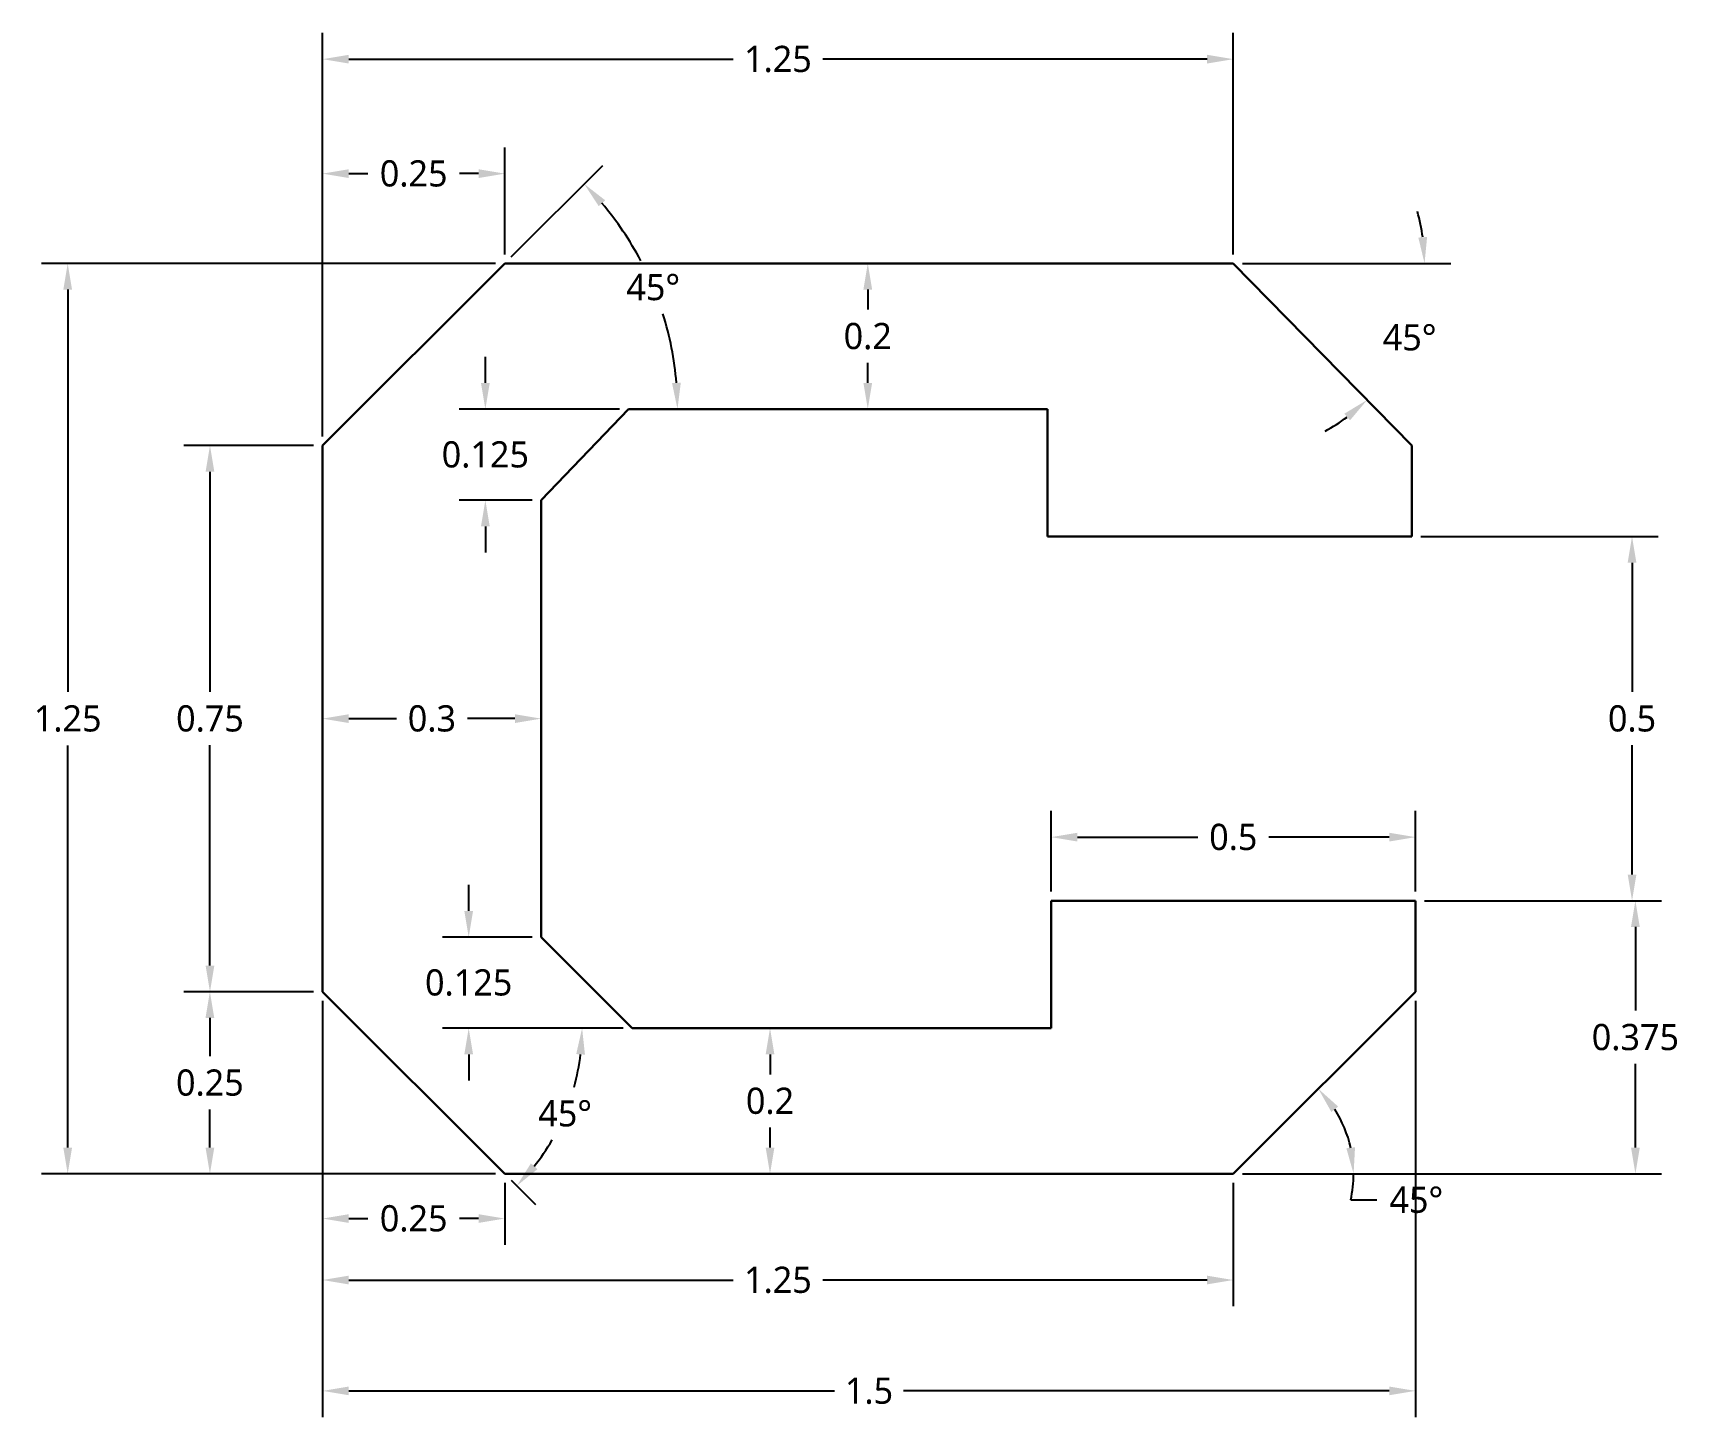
# Model space of a CAD drawing. Header units: inches. Extents: x 6.1 to 8.36, y 4.95 to 6.85.
import ezdxf

# ---------------------------------------------------------------- set-up
doc = ezdxf.new("R2010")
doc.units = ezdxf.units.IN
doc.header["$MEASUREMENT"] = 0
doc.styles.get("Standard").update_dxf_attribs({"font": '@Microsoft YaHei.ttf'})
doc.dimstyles.get("Standard").update_dxf_attribs({"dimscale": 0.2, "dimtxt": 0.18, "dimasz": 0.18, "dimexe": 0.18, "dimexo": 0.0625, "dimgap": 0.09, "dimtad": 0, "dimtih": 1, "dimtoh": 1, "dimdec": 3, "dimzin": 9, "dimdsep": 46, "dimtxsty": 'Standard', "dimcen": 0.09, "dimadec": 0, "dimazin": 2, "dimtfac": 1, "dimtdec": 3, "dimtofl": 0, "dimtmove": 0, "dimatfit": 3, "dimfxl": 1, "dimtolj": 1, "dimtzin": 0, "dimarcsym": 0})

# ---------------------------------------------------------------- blocks, each defined once
blk = doc.blocks.new('*D1')
at = {"color": 0, "lineweight": -2, "transparency": 16777216}
for p, q in [((6.4825, 6.2806), (6.3044, 6.2806)), ((6.3404, 6.2446), (6.3404, 5.9422)), ((6.3404, 5.5666), (6.3404, 5.869)), ((6.4825, 5.5306), (6.3044, 5.5306))]:
    blk.add_line(p, q, dxfattribs=at)
at = {"color": 0, "transparency": 16777216}
for points in [[(6.3344, 6.2446), (6.3464, 6.2446), (6.3404, 6.2806)], [(6.3344, 5.5666), (6.3464, 5.5666), (6.3404, 5.5306)]]:
    blk.add_solid(points, dxfattribs=at)
at = {"layer": 'Defpoints', "color": 0, "transparency": 16777216}
for p in [(6.495, 6.2806), (6.3404, 5.5306), (6.495, 5.5306)]:
    blk.add_point(p, dxfattribs=at)
at = {"color": 0, "transparency": 16777216, "insert": (6.3404, 5.9056), "char_height": 0.036, "attachment_point": 5}
blk.add_mtext('\\A1;0.75', dxfattribs=at)
blk = doc.blocks.new('*D2')
at = {"color": 0, "lineweight": -2, "transparency": 16777216}
for p, q in [((6.7325, 6.5306), (6.1091, 6.5306)), ((6.1451, 6.4946), (6.1451, 5.9423)), ((6.1451, 5.3166), (6.1451, 5.8689)), ((6.7325, 5.2806), (6.1091, 5.2806))]:
    blk.add_line(p, q, dxfattribs=at)
at = {"color": 0, "transparency": 16777216}
for points in [[(6.1391, 6.4946), (6.1511, 6.4946), (6.1451, 6.5306)], [(6.1391, 5.3166), (6.1511, 5.3166), (6.1451, 5.2806)]]:
    blk.add_solid(points, dxfattribs=at)
at = {"layer": 'Defpoints', "color": 0, "transparency": 16777216}
for p in [(6.745, 6.5306), (6.1451, 5.2806), (6.745, 5.2806)]:
    blk.add_point(p, dxfattribs=at)
at = {"color": 0, "transparency": 16777216, "insert": (6.1451, 5.9056), "char_height": 0.036, "attachment_point": 5}
blk.add_mtext('\\A1;1.25', dxfattribs=at)
blk = doc.blocks.new('*D3')
at = {"color": 0, "lineweight": -2, "transparency": 16777216}
for p, q in [((6.4825, 5.5306), (6.3043, 5.5306)), ((6.3403, 5.4946), (6.3403, 5.4422)), ((6.3403, 5.3166), (6.3403, 5.369)), ((6.7325, 5.2806), (6.3043, 5.2806))]:
    blk.add_line(p, q, dxfattribs=at)
at = {"color": 0, "transparency": 16777216}
for points in [[(6.3343, 5.4946), (6.3463, 5.4946), (6.3403, 5.5306)], [(6.3343, 5.3166), (6.3463, 5.3166), (6.3403, 5.2806)]]:
    blk.add_solid(points, dxfattribs=at)
at = {"layer": 'Defpoints', "color": 0, "transparency": 16777216}
for p in [(6.495, 5.5306), (6.3403, 5.2806), (6.745, 5.2806)]:
    blk.add_point(p, dxfattribs=at)
at = {"color": 0, "transparency": 16777216, "insert": (6.3403, 5.4056), "char_height": 0.036, "attachment_point": 5}
blk.add_mtext('\\A1;0.25', dxfattribs=at)
blk = doc.blocks.new('*D4')
at = {"color": 0, "lineweight": -2, "transparency": 16777216}
for p, q in [((6.495, 6.2931), (6.495, 6.6899)), ((6.745, 6.5431), (6.745, 6.6899)), ((6.531, 6.6539), (6.5571, 6.6539)), ((6.709, 6.6539), (6.6828, 6.6539))]:
    blk.add_line(p, q, dxfattribs=at)
at = {"color": 0, "transparency": 16777216}
for points in [[(6.531, 6.6599), (6.531, 6.6479), (6.495, 6.6539)], [(6.709, 6.6599), (6.709, 6.6479), (6.745, 6.6539)]]:
    blk.add_solid(points, dxfattribs=at)
at = {"layer": 'Defpoints', "color": 0, "transparency": 16777216}
for p in [(6.745, 6.6539), (6.745, 6.5306), (6.495, 6.2806)]:
    blk.add_point(p, dxfattribs=at)
at = {"color": 0, "transparency": 16777216, "insert": (6.62, 6.6539), "char_height": 0.036, "attachment_point": 5}
blk.add_mtext('\\A1;0.25', dxfattribs=at)
blk = doc.blocks.new('*D5')
at = {"color": 0, "lineweight": -2, "transparency": 16777216}
for p, q in [((6.495, 6.2931), (6.495, 6.8471)), ((7.745, 6.5431), (7.745, 6.8471)), ((6.531, 6.8111), (7.0586, 6.8111)), ((7.709, 6.8111), (7.1814, 6.8111))]:
    blk.add_line(p, q, dxfattribs=at)
at = {"color": 0, "transparency": 16777216}
for points in [[(6.531, 6.8171), (6.531, 6.8051), (6.495, 6.8111)], [(7.709, 6.8171), (7.709, 6.8051), (7.745, 6.8111)]]:
    blk.add_solid(points, dxfattribs=at)
at = {"layer": 'Defpoints', "color": 0, "transparency": 16777216}
for p in [(7.745, 6.8111), (7.745, 6.5306), (6.495, 6.2806)]:
    blk.add_point(p, dxfattribs=at)
at = {"color": 0, "transparency": 16777216, "insert": (7.12, 6.8111), "char_height": 0.036, "attachment_point": 5}
blk.add_mtext('\\A1;1.25', dxfattribs=at)
blk = doc.blocks.new('*D6')
at = {"color": 0, "lineweight": -2, "transparency": 16777216}
for p, q in [((6.6955, 5.6416), (6.6955, 5.6776)), ((6.7825, 5.6056), (6.6595, 5.6056)), ((6.9075, 5.4806), (6.6595, 5.4806)), ((6.6955, 5.4446), (6.6955, 5.4086))]:
    blk.add_line(p, q, dxfattribs=at)
at = {"color": 0, "transparency": 16777216}
for points in [[(6.6895, 5.6416), (6.7015, 5.6416), (6.6955, 5.6056)], [(6.6895, 5.4446), (6.7015, 5.4446), (6.6955, 5.4806)]]:
    blk.add_solid(points, dxfattribs=at)
at = {"layer": 'Defpoints', "color": 0, "transparency": 16777216}
for p in [(6.795, 5.6056), (6.6955, 5.4806), (6.92, 5.4806)]:
    blk.add_point(p, dxfattribs=at)
at = {"color": 0, "transparency": 16777216, "insert": (6.6955, 5.5431), "char_height": 0.036, "attachment_point": 5}
blk.add_mtext('\\A1;0.125', dxfattribs=at)
blk = doc.blocks.new('*D7')
at = {"color": 0, "lineweight": -2, "transparency": 16777216}
for p, q in [((7.1129, 5.4806), (7.1451, 5.4806)), ((7.1091, 5.4446), (7.1091, 5.4172)), ((7.1091, 5.3166), (7.1091, 5.344)), ((7.1129, 5.2806), (7.1451, 5.2806))]:
    blk.add_line(p, q, dxfattribs=at)
at = {"color": 0, "transparency": 16777216}
for points in [[(7.1031, 5.4446), (7.1151, 5.4446), (7.1091, 5.4806)], [(7.1031, 5.3166), (7.1151, 5.3166), (7.1091, 5.2806)]]:
    blk.add_solid(points, dxfattribs=at)
at = {"layer": 'Defpoints', "color": 0, "transparency": 16777216}
for p in [(7.1004, 5.4806), (7.1004, 5.2806), (7.1091, 5.2806)]:
    blk.add_point(p, dxfattribs=at)
at = {"color": 0, "transparency": 16777216, "insert": (7.1091, 5.3806), "char_height": 0.036, "attachment_point": 5}
blk.add_mtext('\\A1;0.2', dxfattribs=at)
blk = doc.blocks.new('*D8')
at = {"color": 0, "lineweight": -2, "transparency": 16777216}
for p, q in [((7.495, 5.6681), (7.495, 5.7789)), ((7.995, 5.6681), (7.995, 5.7789)), ((7.531, 5.7429), (7.6961, 5.7429)), ((7.959, 5.7429), (7.7939, 5.7429))]:
    blk.add_line(p, q, dxfattribs=at)
at = {"color": 0, "transparency": 16777216}
for points in [[(7.531, 5.7489), (7.531, 5.7369), (7.495, 5.7429)], [(7.959, 5.7489), (7.959, 5.7369), (7.995, 5.7429)]]:
    blk.add_solid(points, dxfattribs=at)
at = {"layer": 'Defpoints', "color": 0, "transparency": 16777216}
for p in [(7.995, 5.7429), (7.495, 5.6556), (7.995, 5.6556)]:
    blk.add_point(p, dxfattribs=at)
at = {"color": 0, "transparency": 16777216, "insert": (7.745, 5.7429), "char_height": 0.036, "attachment_point": 5}
blk.add_mtext('\\A1;0.5', dxfattribs=at)
blk = doc.blocks.new('*D9')
at = {"color": 0, "lineweight": -2, "transparency": 16777216}
for p, q in [((6.495, 5.5181), (6.495, 5.1832)), ((6.745, 5.2681), (6.745, 5.1832)), ((6.531, 5.2192), (6.5571, 5.2192)), ((6.709, 5.2192), (6.6828, 5.2192))]:
    blk.add_line(p, q, dxfattribs=at)
at = {"color": 0, "transparency": 16777216}
for points in [[(6.531, 5.2252), (6.531, 5.2132), (6.495, 5.2192)], [(6.709, 5.2252), (6.709, 5.2132), (6.745, 5.2192)]]:
    blk.add_solid(points, dxfattribs=at)
at = {"layer": 'Defpoints', "color": 0, "transparency": 16777216}
for p in [(6.495, 5.5306), (6.745, 5.2806), (6.745, 5.2192)]:
    blk.add_point(p, dxfattribs=at)
at = {"color": 0, "transparency": 16777216, "insert": (6.62, 5.2192), "char_height": 0.036, "attachment_point": 5}
blk.add_mtext('\\A1;0.25', dxfattribs=at)
blk = doc.blocks.new('*D10')
at = {"color": 0, "lineweight": -2, "transparency": 16777216}
for p, q in [((6.495, 5.5181), (6.495, 5.0988)), ((7.745, 5.2681), (7.745, 5.0988)), ((6.531, 5.1348), (7.0586, 5.1348)), ((7.709, 5.1348), (7.1814, 5.1348))]:
    blk.add_line(p, q, dxfattribs=at)
at = {"color": 0, "transparency": 16777216}
for points in [[(6.531, 5.1408), (6.531, 5.1288), (6.495, 5.1348)], [(7.709, 5.1408), (7.709, 5.1288), (7.745, 5.1348)]]:
    blk.add_solid(points, dxfattribs=at)
at = {"layer": 'Defpoints', "color": 0, "transparency": 16777216}
for p in [(6.495, 5.5306), (7.745, 5.2806), (7.745, 5.1348)]:
    blk.add_point(p, dxfattribs=at)
at = {"color": 0, "transparency": 16777216, "insert": (7.12, 5.1348), "char_height": 0.036, "attachment_point": 5}
blk.add_mtext('\\A1;1.25', dxfattribs=at)
blk = doc.blocks.new('*D11')
at = {"color": 0, "lineweight": -2, "transparency": 16777216}
for p, q in [((6.495, 5.5181), (6.495, 4.9466)), ((7.995, 5.5181), (7.995, 4.9466)), ((6.531, 4.9826), (7.1975, 4.9826)), ((7.959, 4.9826), (7.2925, 4.9826))]:
    blk.add_line(p, q, dxfattribs=at)
at = {"color": 0, "transparency": 16777216}
for points in [[(6.531, 4.9886), (6.531, 4.9766), (6.495, 4.9826)], [(7.959, 4.9886), (7.959, 4.9766), (7.995, 4.9826)]]:
    blk.add_solid(points, dxfattribs=at)
at = {"layer": 'Defpoints', "color": 0, "transparency": 16777216}
for p in [(6.495, 5.5306), (7.995, 5.5306), (7.995, 4.9826)]:
    blk.add_point(p, dxfattribs=at)
at = {"color": 0, "transparency": 16777216, "insert": (7.245, 4.9826), "char_height": 0.036, "attachment_point": 5}
blk.add_mtext('\\A1;1.5', dxfattribs=at)
blk = doc.blocks.new('*D12')
at = {"color": 0, "lineweight": -2, "transparency": 16777216}
for p, q in [((8.0075, 5.6556), (8.3329, 5.6556)), ((8.2969, 5.6196), (8.2969, 5.5047)), ((8.2969, 5.3166), (8.2969, 5.4315)), ((7.7575, 5.2806), (8.3329, 5.2806))]:
    blk.add_line(p, q, dxfattribs=at)
at = {"color": 0, "transparency": 16777216}
for points in [[(8.2909, 5.6196), (8.3029, 5.6196), (8.2969, 5.6556)], [(8.2909, 5.3166), (8.3029, 5.3166), (8.2969, 5.2806)]]:
    blk.add_solid(points, dxfattribs=at)
at = {"layer": 'Defpoints', "color": 0, "transparency": 16777216}
for p in [(7.995, 5.6556), (7.745, 5.2806), (8.2969, 5.2806)]:
    blk.add_point(p, dxfattribs=at)
at = {"color": 0, "transparency": 16777216, "insert": (8.2969, 5.4681), "char_height": 0.036, "attachment_point": 5}
blk.add_mtext('\\A1;0.375', dxfattribs=at)
blk = doc.blocks.new('*D13')
at = {"color": 0, "lineweight": -2, "transparency": 16777216}
for p, q in [((8.0025, 6.1556), (8.3283, 6.1556)), ((8.2923, 6.1196), (8.2923, 5.9422)), ((8.2923, 5.6916), (8.2923, 5.869)), ((8.0075, 5.6556), (8.3283, 5.6556))]:
    blk.add_line(p, q, dxfattribs=at)
at = {"color": 0, "transparency": 16777216}
for points in [[(8.2863, 6.1196), (8.2983, 6.1196), (8.2923, 6.1556)], [(8.2863, 5.6916), (8.2983, 5.6916), (8.2923, 5.6556)]]:
    blk.add_solid(points, dxfattribs=at)
at = {"layer": 'Defpoints', "color": 0, "transparency": 16777216}
for p in [(7.99, 6.1556), (7.995, 5.6556), (8.2923, 5.6556)]:
    blk.add_point(p, dxfattribs=at)
at = {"color": 0, "transparency": 16777216, "insert": (8.2923, 5.9056), "char_height": 0.036, "attachment_point": 5}
blk.add_mtext('\\A1;0.5', dxfattribs=at)
blk = doc.blocks.new('*D14')
at = {"color": 0, "lineweight": -2, "transparency": 16777216}
for p, q in [((7.2325, 6.5306), (7.2073, 6.5306)), ((7.2433, 6.4946), (7.2433, 6.4672)), ((7.2433, 6.3666), (7.2433, 6.394)), ((7.2325, 6.3306), (7.2073, 6.3306))]:
    blk.add_line(p, q, dxfattribs=at)
at = {"color": 0, "transparency": 16777216}
for points in [[(7.2373, 6.4946), (7.2493, 6.4946), (7.2433, 6.5306)], [(7.2373, 6.3666), (7.2493, 6.3666), (7.2433, 6.3306)]]:
    blk.add_solid(points, dxfattribs=at)
at = {"layer": 'Defpoints', "color": 0, "transparency": 16777216}
for p in [(7.245, 6.5306), (7.2433, 6.3306), (7.245, 6.3306)]:
    blk.add_point(p, dxfattribs=at)
at = {"color": 0, "transparency": 16777216, "insert": (7.2433, 6.4306), "char_height": 0.036, "attachment_point": 5}
blk.add_mtext('\\A1;0.2', dxfattribs=at)
blk = doc.blocks.new('*D15')
at = {"color": 0, "lineweight": -2, "transparency": 16777216}
for p, q in [((6.495, 5.9181), (6.495, 5.9416)), ((6.795, 5.9181), (6.795, 5.9416)), ((6.531, 5.9056), (6.5962, 5.9056)), ((6.759, 5.9056), (6.6938, 5.9056))]:
    blk.add_line(p, q, dxfattribs=at)
at = {"color": 0, "transparency": 16777216}
for points in [[(6.531, 5.9116), (6.531, 5.8996), (6.495, 5.9056)], [(6.759, 5.9116), (6.759, 5.8996), (6.795, 5.9056)]]:
    blk.add_solid(points, dxfattribs=at)
at = {"layer": 'Defpoints', "color": 0, "transparency": 16777216}
for p in [(6.495, 5.9056), (6.495, 5.9056), (6.795, 5.9056)]:
    blk.add_point(p, dxfattribs=at)
at = {"color": 0, "transparency": 16777216, "insert": (6.645, 5.9056), "char_height": 0.036, "attachment_point": 5}
blk.add_mtext('\\A1;0.3', dxfattribs=at)
blk = doc.blocks.new('*D16')
at = {"color": 0, "lineweight": -2, "transparency": 16777216}
for p, q in [((6.7184, 6.3666), (6.7184, 6.4026)), ((6.9025, 6.3306), (6.6824, 6.3306)), ((6.7825, 6.2056), (6.6824, 6.2056)), ((6.7184, 6.1696), (6.7184, 6.1336))]:
    blk.add_line(p, q, dxfattribs=at)
at = {"color": 0, "transparency": 16777216}
for points in [[(6.7124, 6.3666), (6.7244, 6.3666), (6.7184, 6.3306)], [(6.7124, 6.1696), (6.7244, 6.1696), (6.7184, 6.2056)]]:
    blk.add_solid(points, dxfattribs=at)
at = {"layer": 'Defpoints', "color": 0, "transparency": 16777216}
for p in [(6.7184, 6.3306), (6.915, 6.3306), (6.795, 6.2056)]:
    blk.add_point(p, dxfattribs=at)
at = {"color": 0, "transparency": 16777216, "insert": (6.7184, 6.2681), "char_height": 0.036, "attachment_point": 5}
blk.add_mtext('\\A1;0.125', dxfattribs=at)
blk = doc.blocks.new('*D17')
at = {"color": 0, "lineweight": -2, "transparency": 16777216}
for p, q in [((7.7575, 5.2806), (7.9461, 5.2806)), ((7.9062, 5.2448), (7.9422, 5.2448))]:
    blk.add_line(p, q, dxfattribs=at)
for start, end in [(12.5186, 32.4814), (347.4814, 0)]:
    blk.add_arc((7.745, 5.2806), 0.1651, start, end, dxfattribs=at)
at = {"color": 0, "transparency": 16777216}
for points in [[(7.8796, 5.3655), (7.8889, 5.373), (7.8617, 5.3974)], [(7.9121, 5.3171), (7.9002, 5.3157), (7.9101, 5.2806)]]:
    blk.add_solid(points, dxfattribs=at)
at = {"layer": 'Defpoints', "color": 0, "transparency": 16777216}
for p in [(7.995, 5.5306), (7.888, 5.3632), (6.745, 5.2806), (7.745, 5.2806), (7.745, 5.2806)]:
    blk.add_point(p, dxfattribs=at)
at = {"color": 0, "transparency": 16777216, "insert": (7.9962, 5.2448), "char_height": 0.036, "attachment_point": 5}
blk.add_mtext('\\A1;45°', dxfattribs=at)
blk = doc.blocks.new('*D18')
at = {"color": 0, "lineweight": -2, "transparency": 16777216}
for p, q in [((6.9075, 5.4806), (6.8152, 5.4806)), ((6.7538, 5.2718), (6.787, 5.2386))]:
    blk.add_line(p, q, dxfattribs=at)
for start, end in [(344.6868, 353.2602), (321.7398, 329.9159)]:
    blk.add_arc((6.545, 5.4806), 0.3062, start, end, dxfattribs=at)
at = {"color": 0, "transparency": 16777216}
for points in [[(6.8431, 5.445), (6.8551, 5.4443), (6.8512, 5.4806)], [(6.7899, 5.287), (6.7809, 5.295), (6.7615, 5.2641)]]:
    blk.add_solid(points, dxfattribs=at)
at = {"layer": 'Defpoints', "color": 0, "transparency": 16777216}
for p in [(6.495, 5.5306), (6.92, 5.4806), (7.495, 5.4806), (6.8102, 5.3275), (6.745, 5.2806)]:
    blk.add_point(p, dxfattribs=at)
at = {"color": 0, "transparency": 16777216, "insert": (6.8279, 5.3634), "char_height": 0.036, "attachment_point": 5}
blk.add_mtext('\\A1;45°', dxfattribs=at)
blk = doc.blocks.new('*D19')
at = {"color": 0, "lineweight": -2, "transparency": 16777216}
blk.add_line((6.7538, 6.5395), (6.8795, 6.6652), dxfattribs=at)
for start, end in [(27.7593, 40.28), (4.72, 17.4341)]:
    blk.add_arc((6.545, 6.3306), 0.4371, start, end, dxfattribs=at)
at = {"color": 0, "transparency": 16777216}
for points in [[(6.874, 6.6092), (6.8829, 6.6173), (6.8541, 6.6397)], [(6.9866, 6.3668), (6.9746, 6.3663), (6.9821, 6.3306)]]:
    blk.add_solid(points, dxfattribs=at)
at = {"layer": 'Defpoints', "color": 0, "transparency": 16777216}
for p in [(6.745, 6.5306), (6.9672, 6.4438), (6.915, 6.3306), (7.49, 6.3306), (6.495, 6.2806)]:
    blk.add_point(p, dxfattribs=at)
at = {"color": 0, "transparency": 16777216, "insert": (6.9488, 6.4979), "char_height": 0.036, "attachment_point": 5}
blk.add_mtext('\\A1;45°', dxfattribs=at)
blk = doc.blocks.new('*D20')
at = {"color": 0, "lineweight": -2, "transparency": 16777216}
blk.add_line((7.7575, 6.5306), (8.0435, 6.5306), dxfattribs=at)
for start, end in [(7.8646, 15.7291), (298.6922, 306.5567)]:
    blk.add_arc((7.745, 6.5306), 0.2625, start, end, dxfattribs=at)
at = {"color": 0, "transparency": 16777216}
for points in [[(8.011, 6.5669), (7.999, 6.5661), (8.0075, 6.5306)], [(7.8974, 6.3243), (7.9052, 6.3152), (7.9287, 6.3432)]]:
    blk.add_solid(points, dxfattribs=at)
at = {"layer": 'Defpoints', "color": 0, "transparency": 16777216}
for p in [(6.745, 6.5306), (7.745, 6.5306), (7.745, 6.5306), (7.9714, 6.3979), (7.99, 6.2806)]:
    blk.add_point(p, dxfattribs=at)
at = {"color": 0, "transparency": 16777216, "insert": (7.987, 6.4289), "char_height": 0.036, "attachment_point": 5}
blk.add_mtext('\\A1;45%%D', dxfattribs=at)

msp = doc.modelspace()

# ---------------------------------------------------------------- linework, layer by layer
at = {"lineweight": 30}
for p, q in [((6.495, 6.2806), (6.745, 6.5306)), ((6.745, 6.5306), (7.745, 6.5306)), ((7.99, 6.2806), (7.745, 6.5306)), ((6.915, 6.3306), (6.795, 6.2056)), ((6.915, 6.3306), (7.49, 6.3306)), ((7.49, 6.3306), (7.49, 6.1556)), ((6.495, 6.2806), (6.495, 5.5306)), ((7.99, 6.1556), (7.99, 6.2806)), ((6.795, 5.6056), (6.795, 6.2056)), ((7.49, 6.1556), (7.99, 6.1556)), ((7.995, 5.6556), (7.495, 5.6556)), ((7.495, 5.6556), (7.495, 5.4806)), ((7.995, 5.5306), (7.995, 5.6556)), ((6.795, 5.6056), (6.92, 5.4806)), ((6.745, 5.2806), (6.495, 5.5306)), ((7.995, 5.5306), (7.745, 5.2806)), ((7.495, 5.4806), (6.92, 5.4806)), ((6.745, 5.2806), (7.745, 5.2806))]:
    msp.add_line(p, q, dxfattribs=at)

# ---------------------------------------------------------------- dimensions: what is measured, and where the dimension line sits
for base, p1, p2, picture, middle in [((7.745, 6.8111), (6.495, 6.2806), (7.745, 6.5306), '*D5', (7.12, 6.8111)), ((6.745, 6.6539), (6.495, 6.2806), (6.745, 6.5306), '*D4', (6.62, 6.6539)), ((6.495, 5.9056), (6.795, 5.9056), (6.495, 5.9056), '*D15', (6.645, 5.9056)), ((7.995, 5.7429), (7.495, 5.6556), (7.995, 5.6556), '*D8', (7.745, 5.7429)), ((6.745, 5.2192), (6.495, 5.5306), (6.745, 5.2806), '*D9', (6.62, 5.2192)), ((7.745, 5.1348), (6.495, 5.5306), (7.745, 5.2806), '*D10', (7.12, 5.1348)), ((7.995, 4.9826), (6.495, 5.5306), (7.995, 5.5306), '*D11', (7.245, 4.9826))]:
    dim = msp.add_linear_dim(base=base, p1=p1, p2=p2, dimstyle='Standard')
    dim.commit()
    dim.dimension.update_dxf_attribs({"geometry": picture, "text_midpoint": middle})
for base, line1, line2, picture, middle in [((6.9672, 6.4438), ((6.495, 6.2806), (6.745, 6.5306)), ((6.915, 6.3306), (7.49, 6.3306)), '*D19', (6.9488, 6.4979)), ((6.8102, 5.3275), ((6.745, 5.2806), (6.495, 5.5306)), ((7.495, 5.4806), (6.92, 5.4806)), '*D18', (6.8279, 5.3634)), ((7.888, 5.3632), ((6.745, 5.2806), (7.745, 5.2806)), ((7.995, 5.5306), (7.745, 5.2806)), '*D17', (7.9962, 5.2448))]:
    dim = msp.add_angular_dim_2l(base=base, line1=line1, line2=line2, dimstyle='Standard')
    dim.commit()
    dim.dimension.update_dxf_attribs({"geometry": picture, "text_midpoint": middle})
dim = msp.add_angular_dim_2l(base=(7.9714, 6.3979), line1=((7.99, 6.2806), (7.745, 6.5306)), line2=((6.745, 6.5306), (7.745, 6.5306)), text='45%%D', dimstyle='Standard')
dim.commit()
dim.dimension.update_dxf_attribs({"geometry": '*D20', "text_midpoint": (7.987, 6.4289)})
for base, p1, p2, picture, middle in [((6.1451, 5.2806), (6.745, 6.5306), (6.745, 5.2806), '*D2', (6.1451, 5.9056)), ((7.2433, 6.3306), (7.245, 6.5306), (7.245, 6.3306), '*D14', (7.2433, 6.4306)), ((6.3404, 5.5306), (6.495, 6.2806), (6.495, 5.5306), '*D1', (6.3404, 5.9056)), ((8.2923, 5.6556), (7.99, 6.1556), (7.995, 5.6556), '*D13', (8.2923, 5.9056)), ((8.2969, 5.2806), (7.995, 5.6556), (7.745, 5.2806), '*D12', (8.2969, 5.4681))]:
    dim = msp.add_linear_dim(base=base, p1=p1, p2=p2, angle=90, dimstyle='Standard')
    dim.commit()
    dim.dimension.update_dxf_attribs({"geometry": picture, "text_midpoint": middle})
for base, p1, p2, picture, middle in [((6.7184, 6.3306), (6.795, 6.2056), (6.915, 6.3306), '*D16', (6.7184, 6.2681)), ((6.6955, 5.4806), (6.795, 5.6056), (6.92, 5.4806), '*D6', (6.6955, 5.5431)), ((6.3403, 5.2806), (6.495, 5.5306), (6.745, 5.2806), '*D3', (6.3403, 5.4056)), ((7.1091, 5.2806), (7.1004, 5.4806), (7.1004, 5.2806), '*D7', (7.1091, 5.3806))]:
    dim = msp.add_linear_dim(base=base, p1=p1, p2=p2, angle=90, dimstyle='Standard', override={"dimtmove": 2})
    dim.commit()
    dim.dimension.update_dxf_attribs({"geometry": picture, "text_midpoint": middle, "dimtype": 160})

doc.saveas('drawing.dxf')
